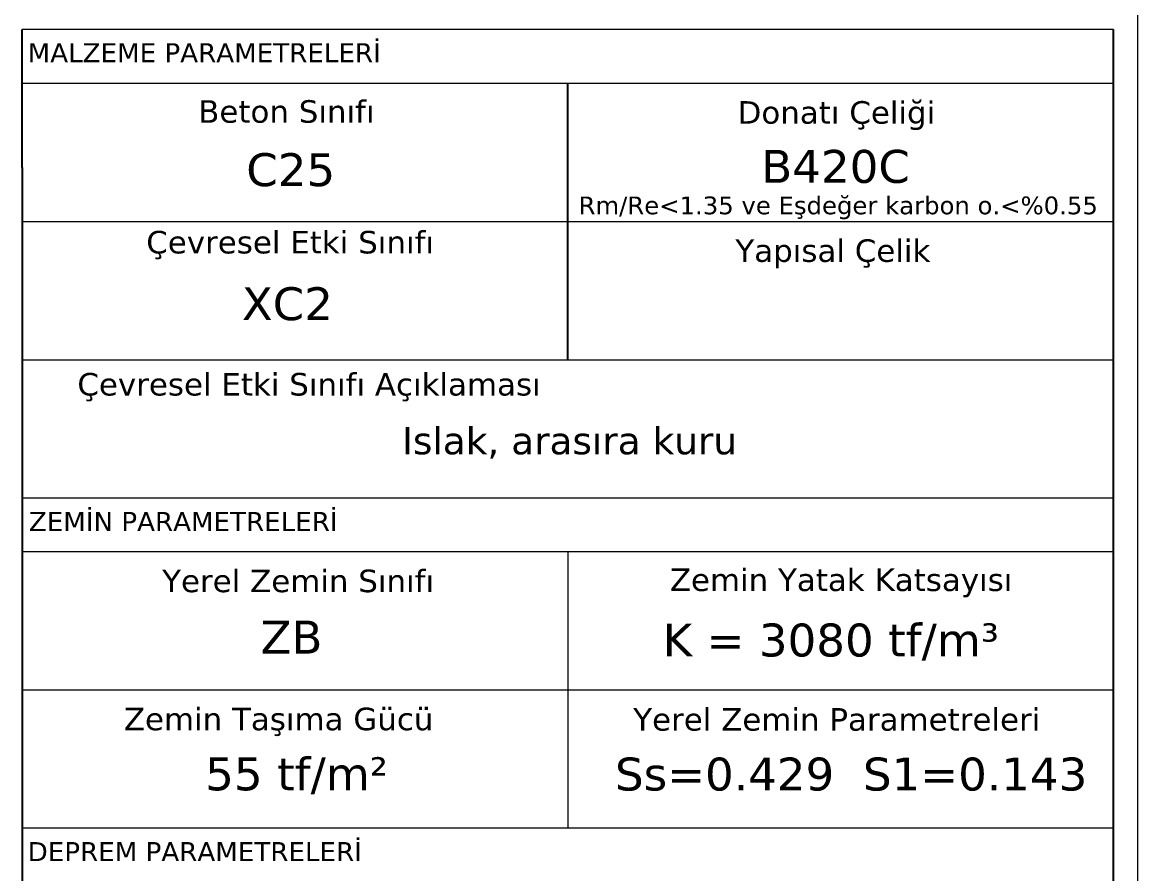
# Model space of a CAD drawing. Header units: millimetres. Extents: x 2232 to 85269, y -3593 to 5869.
# Drawn here: x 31312.8 to 31588.8, y -2992.8 to -2782.2 of the extents above; entities that cross this region are included whole.
import ezdxf

# ---------------------------------------------------------------- set-up
doc = ezdxf.new("R2010")
doc.units = ezdxf.units.MM
doc.layers.add('Standart', color=7, linetype='Continuous')
doc.styles.add('verdana_1_18', font='verdana.ttf', dxfattribs={"height": 0.2})

msp = doc.modelspace()

# ---------------------------------------------------------------- linework, layer by layer
at = {"layer": 'Standart', "color": 250, "linetype": 'Continuous', "lineweight": 5}
for points in [[(31588.76, -3441), (31588.76, -1596.57)], [(31582.76, -2783.92), (31312.76, -2783.92)], [(31582.76, -2797.33), (31312.76, -2797.33)], [(31582.76, -2831.52), (31312.76, -2831.52)], [(31582.76, -2831.52), (31312.76, -2831.52)], [(31582.76, -2865.71), (31312.76, -2865.71)], [(31582.76, -2865.71), (31312.76, -2865.71)], [(31582.76, -2899.9), (31312.76, -2899.9)], [(31582.76, -2899.9), (31312.76, -2899.9)], [(31582.76, -2913.19), (31312.76, -2913.19)], [(31447.76, -2913.19), (31447.76, -2947.38)], [(31582.76, -2947.38), (31312.76, -2947.38)], [(31447.76, -2947.38), (31447.76, -2981.57)], [(31582.76, -2981.57), (31312.76, -2981.57)]]:
    msp.add_lwpolyline(points, dxfattribs=at)
at = {"layer": 'Standart', "color": 254, "linetype": 'Continuous', "lineweight": -3}
for points in [[(31312.76, -2818.1), (31312.76, -2783.92)], [(31582.76, -2818.1), (31582.76, -2783.92)], [(31447.79, -2865.83), (31447.79, -2797.38)]]:
    msp.add_lwpolyline(points, dxfattribs=at)
at = {"layer": 'Standart', "color": 158, "linetype": 'Continuous', "lineweight": -3}
for points in [[(31312.76, -2818.1), (31312.76, -3098.46)], [(31582.76, -3098.46), (31582.76, -2818.1)]]:
    msp.add_lwpolyline(points, dxfattribs=at)

# ---------------------------------------------------------------- texts
at = {"layer": 'Standart', "color": 1, "linetype": 'Continuous', "lineweight": 5, "style": 'verdana_1_18'}
for s, height, p in [('MALZEME PARAMETRELERİ', 4.7143, (31314.09, -2792.04)), ('Beton Sınıfı', 5.5714, (31356.28, -2807)), ('Donatı Çeliği ', 5.5714, (31489.76, -2807.24)), ('Yapısal Çelik', 5.5714, (31489.21, -2841.43)), ('Çevresel Etki Sınıfı Açıklaması', 5.5714, (31326.38, -2874.49)), ('ZEMİN PARAMETRELERİ', 4.7143, (31314.37, -2908.02)), ('Zemin Yatak Katsayısı', 5.5714, (31472.98, -2922.86)), ('Yerel Zemin Sınıfı', 5.5714, (31347.36, -2923.14)), ('Zemin Taşıma Gücü', 5.5714, (31337.88, -2957.3)), ('Yerel Zemin Parametreleri', 5.5714, (31463.93, -2957.4)), ('DEPREM PARAMETRELERİ', 4.7143, (31314.09, -2989.69))]:
    msp.add_text(s, height=height, dxfattribs=at).set_placement(p)
at = {"layer": 'Standart', "color": 254, "linetype": 'Continuous', "lineweight": 5, "style": 'verdana_1_18'}
for s, height, p in [('C25', 8.143, (31368.18, -2822.68)), ('B420C', 8.143, (31495.62, -2821.87)), ('XC2', 8.143, (31367.08, -2855.85)), ('ZB', 8.143, (31371.71, -2938.34)), ('K = 3080 tf/m³', 8.1429, (31471.23, -2939.05)), ('55 tf/m²', 8.143, (31358.02, -2972.16)), ('Ss=0.429  S1=0.143', 8.1429, (31459.43, -2972.21))]:
    msp.add_text(s, height=height, dxfattribs=at).set_placement(p)
at = {"layer": 'Standart', "color": 254, "linetype": 'Continuous', "lineweight": -3, "style": 'verdana_1_18'}
for s, height, p in [('Rm/Re<1.35 ve Eşdeğer karbon o.<%0.55', 4.3875, (31450.4, -2829.65)), ('Islak, arasıra kuru', 6.75, (31406.69, -2889.03))]:
    msp.add_text(s, height=height, dxfattribs=at).set_placement(p)
at = {"layer": 'Standart', "color": 1, "linetype": 'Continuous', "lineweight": -3, "style": 'verdana_1_18'}
msp.add_text('Çevresel Etki Sınıfı ', height=5.5714, dxfattribs=at).set_placement((31343.43, -2839.34))

doc.saveas('drawing.dxf')
